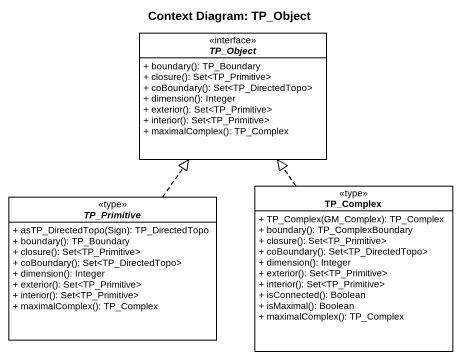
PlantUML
@startuml
title Context Diagram: TP_Object
hide circle
hide empty members
skinparam classAttributeIconSize 0
interface TP_Object <<interface>> {
  + boundary(): TP_Boundary
  + closure(): Set<TP_Primitive>
  + coBoundary(): Set<TP_DirectedTopo>
  + dimension(): Integer
  + exterior(): Set<TP_Primitive>
  + interior(): Set<TP_Primitive>
  + maximalComplex(): TP_Complex
}
abstract class TP_Primitive <<type>> {
  + asTP_DirectedTopo(Sign): TP_DirectedTopo
  + boundary(): TP_Boundary
  + closure(): Set<TP_Primitive>
  + coBoundary(): Set<TP_DirectedTopo>
  + dimension(): Integer
  + exterior(): Set<TP_Primitive>
  + interior(): Set<TP_Primitive>
  + maximalComplex(): TP_Complex
}
class TP_Complex <<type>> {
  + TP_Complex(GM_Complex): TP_Complex
  + boundary(): TP_ComplexBoundary
  + closure(): Set<TP_Primitive>
  + coBoundary(): Set<TP_DirectedTopo>
  + dimension(): Integer
  + exterior(): Set<TP_Primitive>
  + interior(): Set<TP_Primitive>
  + isConnected(): Boolean
  + isMaximal(): Boolean
  + maximalComplex(): TP_Complex
}
TP_Primitive .up.|> TP_Object
TP_Complex .up.|> TP_Object
@enduml
